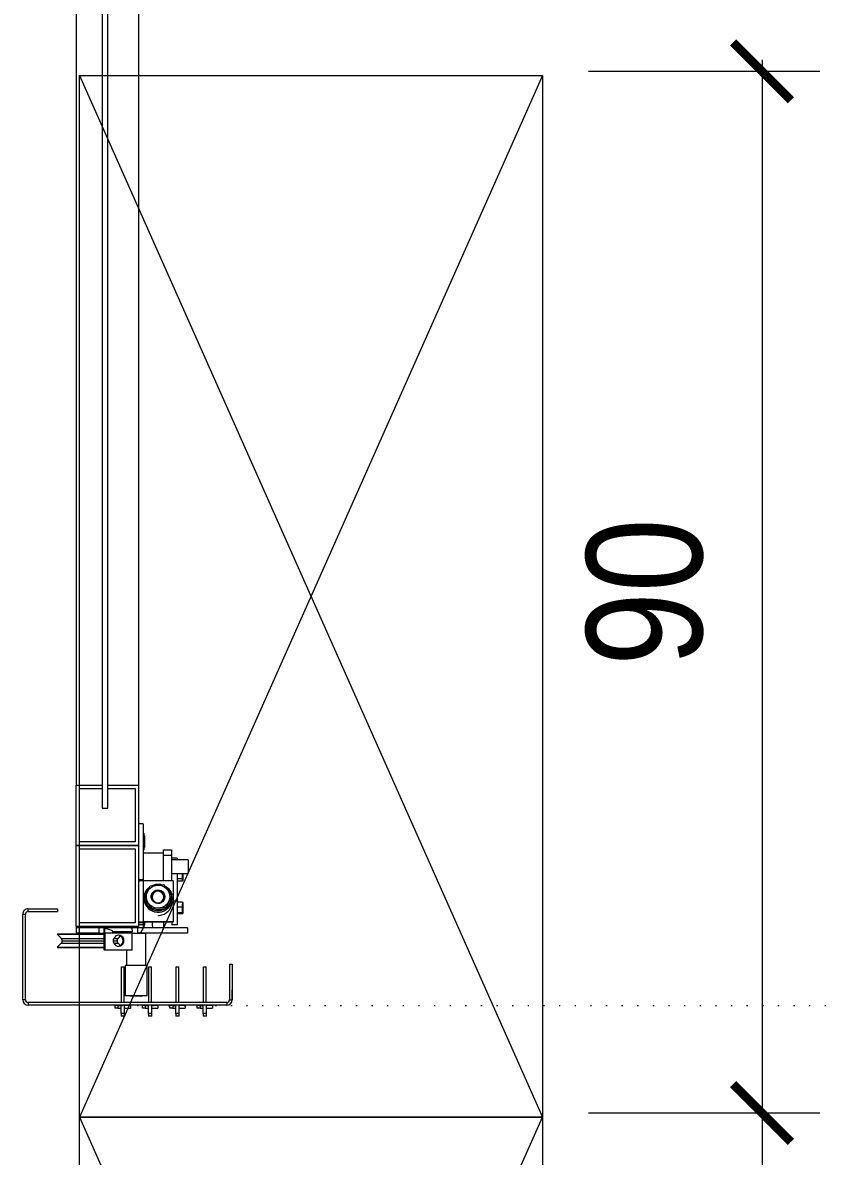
# Model space of a CAD drawing. Extents: x -9058 to 11890, y 0 to 7444.
# Drawn here: x 1787.2 to 1856.7, y 3064.5 to 3162.4 of the extents above; entities that cross this region are included whole.
import ezdxf

# ---------------------------------------------------------------- set-up
doc = ezdxf.new("R2010")
doc.units = 0
doc.header["$LTSCALE"] = 10
doc.header["$MEASUREMENT"] = 0
doc.linetypes.add('DOT2', pattern=[0.125, 0, -0.125])
doc.layers.get('0').update_dxf_attribs({"color": 9, "lineweight": 9})
for name, color, linetype, lineweight in [('05', 9, 'Continuous', 9), ('06D', 9, 'Continuous', 9), ('10', 9, 'Continuous', 9), ('15', 9, 'Continuous', 9), ('20', 9, 'DOT2', 9)]:
    doc.layers.add(name, color=color, linetype=linetype, lineweight=lineweight)
doc.styles.add('MuuM_TEXT-STANDART', font='ARIALN.TTF')
doc.dimstyles.new('MuuM_DIM50', dxfattribs={"dimscale": 5, "dimtxt": 2, "dimasz": 1, "dimexe": 1, "dimexo": 1, "dimgap": 1, "dimtad": 1, "dimdec": 1, "dimrnd": 1, "dimdsep": 46, "dimtxsty": 'MuuM_TEXT-STANDART', "dimblk": 'ARCHTICK', "dimcen": 0, "dimdle": 0.2, "dimclrd": 256, "dimclre": 256, "dimclrt": 256, "dimadec": 0, "dimazin": 0, "dimtfac": 5, "dimtdec": 1, "dimtix": 1, "dimtmove": 2, "dimatfit": 3, "dimldrblk": 'DOT', "dimfxl": 5, "dimfxlon": 1, "dimtolj": 1, "dimlwd": -1, "dimlwe": -1, "dimarcsym": 0})

# ---------------------------------------------------------------- blocks, each defined once
blk = doc.blocks.new('p-seksiyonel kapı profil')
for p, q in [((-11.785, 6.84), (-11.785, 7.077)), ((-11.251, 7.077), (-11.785, 7.077)), ((-11.281, 7.762), (-11.281, 7.077)), ((-11.281, 7.762), (-11.251, 7.762)), ((-11.251, 7.762), (-10.985, 7.762)), ((-11.251, 7.526), (-11.251, 7.762)), ((-11.251, 7.526), (-10.985, 7.526)), ((-11.251, 6.817), (-11.251, 7.526)), ((-10.985, 7.526), (-10.985, 7.762)), ((-10.985, 7.526), (-10.985, 6.84)), ((-10.714, 7.077), (-10.985, 7.077)), ((-10.714, 6.84), (-10.714, 7.077)), ((-10.714, 7.077), (-10.481, 7.077)), ((-10.481, 7.077), (-10.481, 6.84)), ((-9.423, 6.84), (-9.423, 7.077)), ((-8.889, 7.077), (-9.423, 7.077)), ((-8.918, 7.762), (-8.918, 7.077)), ((-8.918, 7.762), (-8.889, 7.762)), ((-8.889, 7.762), (-8.623, 7.762)), ((-8.889, 7.526), (-8.889, 7.762)), ((-8.889, 7.526), (-8.623, 7.526)), ((-8.889, 6.817), (-8.889, 7.526)), ((-8.623, 7.526), (-8.623, 7.762)), ((-8.623, 7.526), (-8.623, 6.84)), ((-8.352, 7.077), (-8.623, 7.077)), ((-8.352, 6.84), (-8.352, 7.077)), ((-8.352, 7.077), (-8.118, 7.077)), ((-8.118, 7.077), (-8.118, 6.84)), ((-7.06, 6.84), (-7.06, 7.077)), ((-6.526, 7.077), (-7.06, 7.077)), ((-6.556, 7.762), (-6.556, 7.077)), ((-6.556, 7.762), (-6.526, 7.762)), ((-6.526, 7.762), (-6.26, 7.762)), ((-6.526, 7.526), (-6.526, 7.762)), ((-6.526, 7.526), (-6.26, 7.526)), ((-6.526, 6.817), (-6.526, 7.526)), ((-6.26, 7.526), (-6.26, 7.762)), ((-6.26, 7.526), (-6.26, 6.84)), ((-5.989, 7.077), (-6.26, 7.077)), ((-5.989, 6.84), (-5.989, 7.077)), ((-5.989, 7.077), (-5.756, 7.077)), ((-5.756, 7.077), (-5.756, 6.84)), ((-4.698, 6.84), (-4.698, 7.077)), ((-4.164, 7.077), (-4.698, 7.077)), ((-4.193, 7.762), (-4.193, 7.077)), ((-4.193, 7.762), (-4.164, 7.762)), ((-4.164, 7.762), (-3.898, 7.762)), ((-4.164, 7.526), (-4.164, 7.762)), ((-4.164, 7.526), (-3.898, 7.526)), ((-4.164, 6.817), (-4.164, 7.526)), ((-3.898, 7.526), (-3.898, 7.762)), ((-3.898, 7.526), (-3.898, 6.84)), ((-3.627, 7.077), (-3.898, 7.077)), ((-3.627, 6.84), (-3.627, 7.077)), ((-3.627, 7.077), (-3.393, 7.077)), ((-3.393, 7.077), (-3.393, 6.84)), ((-13.501, 6.344), (-13.501, 5.666)), ((-13.501, 6.344), (-13.495, 6.344)), ((-13.259, 6.344), (-13.495, 6.344)), ((-13.495, 3.273), (-13.495, 6.344)), ((-13.259, 3.273), (-13.259, 6.344)), ((-13.023, 6.817), (-13.028, 6.817)), ((-13.023, 6.581), (-13.023, 6.817)), ((-13.023, 6.817), (4.132, 6.817)), ((-13.023, 6.581), (4.132, 6.581)), ((-11.785, 6.84), (-11.281, 6.84)), ((-11.251, 6.581), (-11.251, 3.509)), ((-11.015, 6.581), (-11.015, 3.509)), ((-10.714, 6.84), (-10.985, 6.84)), ((-10.714, 6.84), (-10.481, 6.84)), ((-9.423, 6.84), (-8.918, 6.84)), ((-8.889, 6.581), (-8.889, 3.509)), ((-8.652, 6.581), (-8.652, 3.509)), ((-8.352, 6.84), (-8.623, 6.84)), ((-8.352, 6.84), (-8.118, 6.84)), ((-7.06, 6.84), (-6.556, 6.84)), ((-6.526, 6.581), (-6.526, 3.509)), ((-6.29, 6.581), (-6.29, 3.509)), ((-5.989, 6.84), (-6.26, 6.84)), ((-6.144, 5.99), (-6.144, 3.391)), ((-6.144, 5.99), (-4.254, 5.99)), ((-5.989, 6.84), (-5.756, 6.84)), ((-5.672, 6.037), (-5.719, 5.99)), ((-5.672, 6.037), (-5.527, 6.037)), ((-5.527, 6.037), (-4.727, 6.037)), ((-4.68, 5.99), (-4.727, 6.037)), ((-4.698, 6.84), (-4.193, 6.84)), ((-4.254, 3.391), (-4.254, 5.99)), ((-4.164, 6.581), (-4.164, 3.509)), ((-3.927, 6.581), (-3.927, 3.509)), ((-3.627, 6.84), (-3.898, 6.84)), ((-3.627, 6.84), (-3.393, 6.84)), ((4.132, 6.581), (4.132, 6.817)), ((4.369, 6.344), (4.605, 6.344)), ((4.369, 6.344), (4.369, -1.039)), ((4.605, 6.344), (4.605, -1.039)), ((-13.501, 5.666), (-13.501, 5.489)), ((-13.495, 5.666), (-13.501, 5.666)), ((-13.495, 5.489), (-13.501, 5.489)), ((-13.259, 3.273), (-13.495, 3.273)), ((-11.015, 3.509), (-11.251, 3.509)), ((-8.652, 3.509), (-8.889, 3.509)), ((-6.29, 3.509), (-6.526, 3.509)), ((-6.144, 3.391), (-4.254, 3.391)), ((-6.026, 3.391), (-6.026, 0.603)), ((-4.373, 2.067), (-4.373, 3.391)), ((-3.927, 3.509), (-4.164, 3.509)), ((-4.845, 2.067), (-4.845, 0.591)), ((-4.845, 2.067), (-2.518, 2.067)), ((-2.518, 2.067), (-2.518, 0.591)), ((-2.518, 2.067), (-2.436, 2.067)), ((-2.436, 2.067), (-2.436, 0.591)), ((-4.126, 1.38), (-4.147, 1.24)), ((-4.147, 1.24), (-4.126, 1.101)), ((-4.066, 1.506), (-4.126, 1.38)), ((-4.126, 1.101), (-4.066, 0.974)), ((-3.972, 1.61), (-4.066, 1.506)), ((-4.044, 1.38), (-4.065, 1.24)), ((-4.065, 1.24), (-4.044, 1.101)), ((-3.984, 1.506), (-4.044, 1.38)), ((-4.044, 1.101), (-3.984, 0.974)), ((-3.89, 1.61), (-3.984, 1.506)), ((-3.852, 1.68), (-3.972, 1.61)), ((-3.77, 1.68), (-3.89, 1.61)), ((-3.717, 1.711), (-3.852, 1.68)), ((-3.835, 1.648), (-3.632, 1.445)), ((-3.63, 1.036), (-3.834, 0.832)), ((-3.641, 1.711), (-3.77, 1.68)), ((-3.578, 1.701), (-3.717, 1.711)), ((-3.262, 1.445), (-3.632, 1.445)), ((-3.262, 1.036), (-3.63, 1.036)), ((-3.449, 1.65), (-3.578, 1.701)), ((-3.216, 1.24), (-3.546, 1.24)), ((-3.341, 1.562), (-3.449, 1.65)), ((-3.263, 1.445), (-3.341, 1.562)), ((-3.341, 0.919), (-3.263, 1.035)), ((-3.222, 1.311), (-3.263, 1.445)), ((-3.263, 1.035), (-3.222, 1.17)), ((-3.222, 1.17), (-3.222, 1.311)), ((1.609, 1.831), (-2.436, 1.831)), ((1.622, 1.801), (-2.436, 1.801)), ((1.266, 1.445), (-2.436, 1.445)), ((1.179, 1.24), (-2.436, 1.24)), ((1.264, 1.036), (-2.436, 1.036)), ((1.619, 0.68), (1.264, 1.036)), ((1.266, 1.445), (1.622, 1.801)), ((-9.629, 0.118), (-9.629, 0.591)), ((-9.629, 0.591), (-5.318, 0.591)), ((-9.629, 0.118), (-5.849, 0.118)), ((-6.026, 0.603), (-5.773, 0.603)), ((-5.849, -0.355), (-5.849, 0.124)), ((-5.82, 0.154), (-5.82, -0.355)), ((-5.79, 0.603), (-5.79, 0.591)), ((-5.79, 0.118), (-5.79, 0.154)), ((-5.79, 0.118), (-5.318, 0.118)), ((-5.79, -0.132), (-5.79, 0.118)), ((-5.773, 0.603), (-4.845, 0.603)), ((-5.058, 0), (-5.412, 0)), ((-5.318, 0.118), (-5.318, 0.591)), ((-4.845, 0.591), (-5.318, 0.591)), ((-5.318, 0.118), (-5.318, 0)), ((-5.318, 0.118), (-0.238, 0.118)), ((-4.893, 0), (-5.058, 0)), ((-4.834, 0), (-4.893, 0)), ((-4.845, 0.591), (-3.188, 0.591)), ((-4.845, 0.591), (-4.845, 0.472)), ((-4.845, 0.472), (-3.188, 0.472)), ((-4.844, 0.403), (-4.845, 0.472)), ((-4.84, 0.337), (-4.844, 0.403)), ((-4.835, 0.276), (-4.84, 0.337)), ((-4.827, 0.222), (-4.835, 0.276)), ((-4.811, 0), (-4.834, 0)), ((-4.818, 0.178), (-4.827, 0.222)), ((-4.807, 0.145), (-4.818, 0.178)), ((-4.549, 0), (-4.811, 0)), ((-4.796, 0.125), (-4.807, 0.145)), ((-4.784, 0.118), (-4.796, 0.125)), ((-4.525, 0), (-4.549, 0)), ((-4.466, 0), (-4.525, 0)), ((-3.357, 0), (-4.466, 0)), ((-4.066, 0.974), (-3.972, 0.871)), ((-3.984, 0.974), (-3.89, 0.871)), ((-3.972, 0.871), (-3.852, 0.8)), ((-3.89, 0.871), (-3.77, 0.8)), ((-3.852, 0.8), (-3.717, 0.769)), ((-3.77, 0.8), (-3.641, 0.77)), ((-3.717, 0.769), (-3.578, 0.78)), ((-3.578, 0.78), (-3.449, 0.831)), ((-3.449, 0.831), (-3.341, 0.919)), ((-3.228, 0), (-3.357, 0)), ((-3.126, 0), (-3.228, 0)), ((-3.188, 0.591), (-2.518, 0.591)), ((-3.188, 0.591), (-3.188, 0.472)), ((-3.188, 0.472), (-3.159, 0.413)), ((-3.159, 0.413), (-3.072, 0.355)), ((-2.707, 0), (-3.126, 0)), ((-3.072, 0.355), (-2.93, 0.3)), ((-2.93, 0.3), (-2.737, 0.25)), ((-2.737, 0.25), (-2.498, 0.207)), ((-2.288, 0), (-2.707, 0)), ((-2.518, 0.591), (-2.498, 0.591)), ((-2.436, 0.591), (-2.498, 0.591)), ((-2.498, 0.591), (-2.498, 0.207)), ((-2.498, 0.207), (-2.487, 0.169)), ((-2.487, 0.169), (-2.475, 0.141)), ((-2.475, 0.141), (-2.463, 0.124)), ((-2.463, 0.124), (-2.45, 0.118)), ((1.619, 0.68), (-2.436, 0.68)), ((1.607, 0.65), (-2.436, 0.65)), ((-2.436, 0.591), (-2.436, 0.118)), ((-2.015, 0.591), (-2.436, 0.591)), ((-2.186, 0), (-2.288, 0)), ((-2.057, 0), (-2.186, 0)), ((-1.644, 0), (-2.057, 0)), ((-2.015, 0.591), (-2.015, 0.118)), ((-2.015, 0.591), (-0.002, 0.591)), ((-1.685, 0.65), (-1.744, 0.591)), ((-1.526, 0), (-1.644, 0)), ((-0.948, 0), (-1.526, 0)), ((-0.889, 0), (-0.948, 0)), ((-0.865, 0), (-0.889, 0)), ((-0.603, 0), (-0.865, 0)), ((-0.622, 0.591), (-0.681, 0.65)), ((-0.58, 0), (-0.603, 0)), ((-0.519, 0), (-0.58, 0)), ((-0.356, 0), (-0.519, 0)), ((-0.002, 0), (-0.356, 0)), ((-0.238, 0.118), (-0.238, 0)), ((-0.238, 0.118), (-0.002, 0.118)), ((-0.002, 0.118), (-0.002, 0.591)), ((0, 0), (-0.002, 0)), ((-8.743, -0.144), (-8.271, -0.144)), ((-8.743, -2.184), (-8.743, -0.144)), ((-8.389, -0.355), (-5.79, -0.355)), ((-8.389, -0.355), (-8.389, -0.397)), ((-8.389, -3.927), (-8.389, -0.397)), ((-8.389, -0.397), (-5.79, -0.397)), ((-8.271, -0.355), (-8.271, -0.144)), ((-7.592, -0.105), (-7.592, -0.355)), ((-7.207, -0.946), (-7.418, -0.985)), ((-7.131, -0.945), (-7.207, -0.946)), ((-7.089, -0.963), (-7.089, -0.941)), ((-6.587, -0.355), (-6.587, -0.105)), ((-5.92, -0.355), (-5.92, -0.092)), ((-5.849, -0.074), (-5.902, -0.074)), ((-5.902, -0.074), (-5.902, -0.355)), ((-5.79, -0.292), (-5.79, -0.132)), ((-5.79, -0.132), (-5.412, -0.132)), ((-5.79, -0.132), (-5.79, -0.159)), ((-5.79, -0.308), (-5.412, -0.308)), ((-5.79, -0.316), (-5.79, -0.355)), ((-5.79, -0.355), (-5.79, -0.397)), ((-5.79, -0.355), (-5.412, -0.355)), ((-5.698, -0.396), (-5.79, -0.397)), ((-5.79, -3.927), (-5.79, -0.397)), ((-5.609, -0.393), (-5.698, -0.396)), ((-5.528, -0.39), (-5.609, -0.393)), ((-5.456, -0.384), (-5.528, -0.39)), ((-5.412, -0.38), (-5.456, -0.384)), ((-9.186, -1.114), (-9.216, -1.105)), ((-9.216, -1.183), (-9.216, -1.105)), ((-9.216, -1.183), (-9.186, -1.115)), ((-9.216, -1.205), (-9.216, -1.183)), ((-9.186, -1.41), (-9.216, -1.205)), ((-9.216, -1.647), (-9.216, -1.205)), ((-9.216, -1.647), (-9.186, -1.416)), ((-9.216, -1.68), (-9.216, -1.647)), ((-9.186, -1.877), (-9.216, -1.68)), ((-9.216, -2.045), (-9.216, -1.68)), ((-9.216, -2.045), (-9.186, -1.882)), ((-9.186, -1.07), (-9.186, -1.115)), ((-9.186, -1.07), (-8.743, -1.07)), ((-9.186, -1.115), (-9.186, -1.114)), ((-9.186, -1.115), (-9.186, -1.16)), ((-9.186, -1.16), (-9.186, -1.416)), ((-9.186, -1.16), (-8.743, -1.16)), ((-9.186, -1.416), (-9.186, -1.41)), ((-9.186, -1.416), (-9.186, -1.671)), ((-9.186, -1.671), (-8.743, -1.671)), ((-9.186, -1.671), (-9.186, -1.882)), ((-9.186, -1.882), (-9.186, -1.877)), ((-9.186, -2.092), (-9.186, -1.882)), ((-8.277, -1.858), (-8.311, -2.068)), ((-8.205, -1.657), (-8.277, -1.858)), ((-8.205, -1.94), (-8.277, -2.141)), ((-8.1, -1.471), (-8.205, -1.657)), ((-8.1, -1.755), (-8.205, -1.94)), ((-8.127, -2.026), (-8.023, -1.833)), ((-8.127, -2.057), (-8.023, -1.864)), ((-7.965, -1.307), (-8.1, -1.471)), ((-7.965, -1.59), (-8.1, -1.755)), ((-8.023, -1.833), (-7.884, -1.663)), ((-8.023, -1.864), (-7.884, -1.694)), ((-7.879, -1.801), (-8.002, -2.067)), ((-7.985, -2.112), (-7.873, -1.865)), ((-7.802, -1.168), (-7.965, -1.307)), ((-7.802, -1.451), (-7.965, -1.59)), ((-7.94, -2.034), (-7.863, -1.928)), ((-7.884, -1.663), (-7.782, -1.573)), ((-7.884, -1.694), (-7.813, -1.629)), ((-7.761, -1.55), (-7.879, -1.801)), ((-7.873, -1.865), (-7.761, -1.616)), ((-7.863, -1.928), (-7.773, -1.833)), ((-7.618, -1.06), (-7.802, -1.168)), ((-7.618, -1.343), (-7.802, -1.451)), ((-7.773, -1.833), (-7.671, -1.75)), ((-7.493, -1.519), (-7.761, -1.55)), ((-7.761, -1.616), (-7.761, -1.55)), ((-7.761, -1.616), (-7.478, -1.595)), ((-7.737, -1.539), (-7.714, -1.524)), ((-7.714, -1.524), (-7.52, -1.42)), ((-7.672, -1.528), (-7.52, -1.451)), ((-7.671, -1.75), (-7.559, -1.682)), ((-7.418, -0.985), (-7.618, -1.06)), ((-7.418, -1.268), (-7.618, -1.343)), ((-7.559, -1.682), (-7.439, -1.628)), ((-7.52, -1.42), (-7.31, -1.356)), ((-7.52, -1.451), (-7.31, -1.387)), ((-7.225, -1.491), (-7.493, -1.519)), ((-7.478, -1.595), (-7.184, -1.57)), ((-7.439, -1.628), (-7.313, -1.591)), ((-7.207, -1.229), (-7.418, -1.268)), ((-7.313, -1.591), (-7.184, -1.57)), ((-7.31, -1.356), (-7.091, -1.335)), ((-7.31, -1.387), (-7.091, -1.365)), ((-7.184, -1.488), (-7.225, -1.491)), ((-6.994, -1.227), (-7.207, -1.229)), ((-6.889, -1.462), (-7.184, -1.488)), ((-7.184, -1.57), (-7.143, -1.566)), ((-7.184, -1.57), (-7.052, -1.566)), ((-7.143, -1.566), (-6.874, -1.539)), ((-7.091, -1.335), (-6.872, -1.356)), ((-7.091, -1.365), (-6.872, -1.387)), ((-7.052, -1.566), (-6.922, -1.58)), ((-6.783, -1.263), (-6.994, -1.227)), ((-6.922, -1.58), (-6.794, -1.61)), ((-6.607, -1.441), (-6.889, -1.462)), ((-6.874, -1.539), (-6.607, -1.508)), ((-6.872, -1.356), (-6.661, -1.419)), ((-6.872, -1.387), (-6.713, -1.43)), ((-6.794, -1.61), (-6.671, -1.656)), ((-6.581, -1.334), (-6.783, -1.263)), ((-6.671, -1.656), (-6.556, -1.719)), ((-6.661, -1.419), (-6.642, -1.427)), ((-6.607, -1.508), (-6.607, -1.441)), ((-6.522, -1.557), (-6.607, -1.441)), ((-6.607, -1.508), (-6.522, -1.63)), ((-6.584, -1.455), (-6.467, -1.522)), ((-6.395, -1.439), (-6.581, -1.334)), ((-6.556, -1.719), (-6.449, -1.795)), ((-6.555, -1.501), (-6.467, -1.553)), ((-6.271, -1.904), (-6.522, -1.557)), ((-6.522, -1.63), (-6.271, -1.987)), ((-6.467, -1.522), (-6.297, -1.661)), ((-6.467, -1.553), (-6.297, -1.692)), ((-6.449, -1.795), (-6.354, -1.885)), ((-6.23, -1.574), (-6.395, -1.439)), ((-6.354, -1.885), (-6.271, -1.987)), ((-6.297, -1.661), (-6.157, -1.83)), ((-6.297, -1.692), (-6.157, -1.861)), ((-6.18, -2.033), (-6.271, -1.904)), ((-6.091, -1.736), (-6.23, -1.574)), ((-6.157, -1.83), (-6.053, -2.023)), ((-6.157, -1.861), (-6.053, -2.054)), ((-5.983, -1.92), (-6.091, -1.736)), ((-5.908, -2.12), (-5.983, -1.92)), ((1.593, -1.511), (1.593, -1.275)), ((4.132, -1.275), (1.593, -1.275)), ((4.132, -1.511), (1.593, -1.511)), ((4.132, -1.275), (4.132, -1.511)), ((4.369, -1.039), (4.605, -1.039)), ((-9.216, -2.057), (-9.216, -2.045)), ((-9.195, -2.051), (-9.216, -2.057)), ((-9.186, -2.092), (-8.743, -2.092)), ((-8.743, -4.56), (-8.743, -2.184)), ((-8.743, -2.184), (-8.389, -2.184)), ((-8.311, -2.068), (-8.31, -2.162)), ((-8.277, -2.141), (-8.311, -2.351)), ((-8.311, -2.351), (-8.309, -2.564)), ((-8.309, -2.564), (-8.289, -2.673)), ((-8.284, -2.718), (-8.285, -2.714)), ((-8.22, -2.915), (-8.284, -2.718)), ((-8.132, -2.351), (-8.244, -2.6)), ((-8.244, -2.666), (-8.125, -2.415)), ((-8.244, -2.666), (-8.244, -2.6)), ((-8.159, -2.789), (-8.244, -2.666)), ((-8, -3.26), (-8.22, -2.915)), ((-8.212, -2.453), (-8.19, -2.236)), ((-8.212, -2.483), (-8.19, -2.267)), ((-8.212, -2.453), (-8.212, -2.483)), ((-8.19, -2.236), (-8.127, -2.026)), ((-8.19, -2.267), (-8.127, -2.057)), ((-8.126, -2.913), (-8.174, -2.771)), ((-7.908, -3.145), (-8.159, -2.789)), ((-8.019, -2.104), (-8.132, -2.351)), ((-8.022, -3.106), (-8.126, -2.913)), ((-8.125, -2.415), (-8.002, -2.149)), ((-8.093, -2.529), (-8.079, -2.399)), ((-8.089, -2.66), (-8.093, -2.529)), ((-8.068, -2.789), (-8.089, -2.66)), ((-8.079, -2.399), (-8.049, -2.271)), ((-8.031, -2.914), (-8.068, -2.789)), ((-8.049, -2.271), (-8.002, -2.149)), ((-7.977, -3.034), (-8.031, -2.914)), ((-8.002, -2.067), (-8.019, -2.104)), ((-8.002, -2.149), (-7.94, -2.034)), ((-8.002, -2.149), (-7.985, -2.112)), ((-7.68, -2.568), (-7.659, -2.409)), ((-7.658, -2.726), (-7.68, -2.568)), ((-7.669, -2.599), (-7.679, -2.525)), ((-7.658, -2.644), (-7.679, -2.525)), ((-7.669, -2.532), (-7.675, -2.491)), ((-7.616, -2.683), (-7.669, -2.532)), ((-7.616, -2.75), (-7.669, -2.599)), ((-7.659, -2.409), (-7.595, -2.262)), ((-7.593, -2.791), (-7.658, -2.644)), ((-7.593, -2.873), (-7.658, -2.726)), ((-7.622, -2.672), (-7.55, -2.732)), ((-7.524, -2.815), (-7.616, -2.683)), ((-7.524, -2.882), (-7.616, -2.75)), ((-7.595, -2.262), (-7.494, -2.137)), ((-7.491, -2.915), (-7.593, -2.791)), ((-7.491, -2.997), (-7.593, -2.873)), ((-7.592, -2.256), (-7.592, -2.534)), ((-7.592, -2.534), (-7.592, -2.699)), ((-7.542, -2.317), (-7.586, -2.459)), ((-7.586, -2.459), (-7.586, -2.608)), ((-7.586, -2.608), (-7.542, -2.751)), ((-7.571, -2.758), (-7.531, -2.787)), ((-7.457, -2.193), (-7.542, -2.317)), ((-7.542, -2.751), (-7.457, -2.874)), ((-7.531, -2.787), (-7.516, -2.798)), ((-7.446, -2.885), (-7.524, -2.815)), ((-7.4, -2.984), (-7.524, -2.882)), ((-7.494, -2.137), (-7.363, -2.044)), ((-7.36, -3.007), (-7.491, -2.915)), ((-7.34, -2.1), (-7.457, -2.193)), ((-7.457, -2.874), (-7.34, -2.967)), ((-7.363, -2.044), (-7.211, -1.99)), ((-7.201, -2.046), (-7.34, -2.1)), ((-7.211, -1.99), (-7.051, -1.979)), ((-7.052, -2.035), (-7.201, -2.046)), ((-6.906, -2.068), (-7.052, -2.035)), ((-7.051, -1.979), (-6.893, -2.011)), ((-6.776, -2.143), (-6.906, -2.068)), ((-6.906, -2.999), (-6.776, -2.925)), ((-6.893, -2.011), (-6.75, -2.084)), ((-6.661, -2.888), (-6.786, -2.988)), ((-6.675, -2.252), (-6.776, -2.143)), ((-6.776, -2.925), (-6.675, -2.815)), ((-6.75, -2.084), (-6.632, -2.193)), ((-6.63, -2.853), (-6.747, -2.963)), ((-6.63, -2.936), (-6.747, -3.045)), ((-6.661, -2.821), (-6.733, -2.885)), ((-6.61, -2.386), (-6.675, -2.252)), ((-6.675, -2.815), (-6.61, -2.681)), ((-6.663, -2.798), (-6.608, -2.758)), ((-6.567, -2.691), (-6.661, -2.821)), ((-6.567, -2.758), (-6.661, -2.888)), ((-6.632, -2.193), (-6.548, -2.33)), ((-6.547, -2.716), (-6.63, -2.853)), ((-6.547, -2.799), (-6.63, -2.936)), ((-6.629, -2.732), (-6.557, -2.672)), ((-6.587, -2.534), (-6.61, -2.386)), ((-6.61, -2.681), (-6.587, -2.534)), ((-6.587, -2.534), (-6.587, -2.256)), ((-6.587, -2.699), (-6.587, -2.534)), ((-6.512, -2.54), (-6.567, -2.691)), ((-6.512, -2.607), (-6.567, -2.758)), ((-6.548, -2.33), (-6.505, -2.484)), ((-6.504, -2.562), (-6.547, -2.716)), ((-6.504, -2.644), (-6.547, -2.799)), ((-6.504, -2.491), (-6.512, -2.54)), ((-6.5, -2.525), (-6.512, -2.607)), ((-6.505, -2.484), (-6.504, -2.644)), ((-6.5, -2.525), (-6.504, -2.562)), ((-6.271, -1.987), (-6.18, -2.114)), ((-6.271, -1.987), (-6.202, -2.098)), ((-6.202, -2.098), (-6.148, -2.217)), ((-5.935, -2.383), (-6.18, -2.033)), ((-6.18, -2.114), (-5.935, -2.45)), ((-6.053, -2.712), (-6.177, -2.982)), ((-6.13, -2.86), (-6.177, -2.982)), ((-6.052, -2.91), (-6.156, -3.103)), ((-6.148, -2.217), (-6.111, -2.343)), ((-6.1, -2.733), (-6.13, -2.86)), ((-6.111, -2.343), (-6.09, -2.472)), ((-6.086, -2.603), (-6.1, -2.733)), ((-6.09, -2.472), (-6.086, -2.603)), ((-6.053, -2.023), (-5.989, -2.233)), ((-6.053, -2.054), (-5.989, -2.264)), ((-5.935, -2.45), (-6.053, -2.712)), ((-5.989, -2.7), (-6.052, -2.91)), ((-5.989, -2.233), (-5.979, -2.293)), ((-5.989, -2.264), (-5.984, -2.29)), ((-5.969, -2.549), (-5.989, -2.7)), ((-5.972, -2.946), (-5.901, -2.745)), ((-5.935, -2.45), (-5.935, -2.383)), ((-5.869, -2.329), (-5.908, -2.12)), ((-5.901, -2.745), (-5.867, -2.534)), ((-5.864, -2.445), (-5.869, -2.329)), ((-5.867, -2.534), (-5.864, -2.445)), ((-9.186, -3.902), (-9.186, -4.002)), ((-9.186, -3.902), (-8.743, -3.902)), ((-7.882, -3.275), (-8.022, -3.106)), ((-7.679, -3.513), (-8, -3.26)), ((-7.908, -3.145), (-7.977, -3.034)), ((-7.825, -3.246), (-7.908, -3.145)), ((-7.817, -3.273), (-7.908, -3.145)), ((-7.766, -3.375), (-7.882, -3.275)), ((-7.73, -3.336), (-7.825, -3.246)), ((-7.572, -3.608), (-7.817, -3.273)), ((-7.623, -3.413), (-7.73, -3.336)), ((-7.629, -3.53), (-7.679, -3.513)), ((-7.508, -3.475), (-7.623, -3.413)), ((-7.305, -3.588), (-7.572, -3.608)), ((-7.385, -3.522), (-7.508, -3.475)), ((-7.36, -3.089), (-7.491, -2.997)), ((-7.291, -3.645), (-7.431, -3.598)), ((-7.253, -3.049), (-7.4, -2.984)), ((-7.257, -3.552), (-7.385, -3.522)), ((-7.208, -3.06), (-7.36, -3.007)), ((-7.208, -3.142), (-7.36, -3.089)), ((-7.34, -2.967), (-7.201, -3.021)), ((-7.036, -3.565), (-7.305, -3.588)), ((-6.883, -3.642), (-7.291, -3.645)), ((-7.127, -3.565), (-7.257, -3.552)), ((-7.094, -3.072), (-7.253, -3.049)), ((-7.088, -3.601), (-7.24, -3.591)), ((-7.047, -3.07), (-7.208, -3.06)), ((-7.047, -3.153), (-7.208, -3.142)), ((-7.201, -3.021), (-7.052, -3.032)), ((-6.995, -3.562), (-7.127, -3.565)), ((-6.934, -3.051), (-7.094, -3.072)), ((-6.869, -3.58), (-7.088, -3.601)), ((-7.052, -3.032), (-6.906, -2.999)), ((-6.89, -3.037), (-7.047, -3.07)), ((-6.89, -3.12), (-7.047, -3.153)), ((-6.995, -3.562), (-7.036, -3.565)), ((-6.701, -3.532), (-6.995, -3.562)), ((-6.866, -3.541), (-6.995, -3.562)), ((-6.786, -2.988), (-6.934, -3.051)), ((-6.747, -2.963), (-6.89, -3.037)), ((-6.747, -3.045), (-6.89, -3.12)), ((-6.512, -3.51), (-6.883, -3.642)), ((-6.725, -3.541), (-6.869, -3.58)), ((-6.74, -3.503), (-6.866, -3.541)), ((-6.62, -3.45), (-6.74, -3.503)), ((-6.418, -3.5), (-6.701, -3.532)), ((-6.508, -3.381), (-6.62, -3.45)), ((-6.406, -3.299), (-6.508, -3.381)), ((-6.306, -3.262), (-6.418, -3.5)), ((-6.316, -3.204), (-6.406, -3.299)), ((-6.182, -3.25), (-6.374, -3.405)), ((-6.239, -3.098), (-6.316, -3.204)), ((-6.194, -3.02), (-6.306, -3.262)), ((-6.156, -3.103), (-6.293, -3.271)), ((-6.177, -2.982), (-6.239, -3.098)), ((-6.177, -2.982), (-6.194, -3.02)), ((-6.166, -3.242), (-6.076, -3.132)), ((-6.076, -3.132), (-5.972, -2.946)), ((-5.528, -3.92), (-5.456, -3.915)), ((-5.456, -3.915), (-5.412, -3.91)), ((-8.271, -4.56), (-9.688, -4.56)), ((-9.688, -5.741), (-9.688, -4.56)), ((-9.186, -4), (-9.216, -3.943)), ((-9.216, -4.116), (-9.216, -3.943)), ((-9.216, -4.116), (-9.186, -4.002)), ((-9.216, -4.143), (-9.216, -4.116)), ((-9.186, -4.366), (-9.216, -4.143)), ((-9.216, -4.56), (-9.216, -4.143)), ((-9.209, -4.56), (-9.186, -4.372)), ((-9.186, -4.002), (-9.186, -4)), ((-9.186, -4.002), (-9.186, -4.102)), ((-9.186, -4.102), (-9.186, -4.372)), ((-9.186, -4.102), (-8.743, -4.102)), ((-9.186, -4.372), (-9.186, -4.366)), ((-9.186, -4.372), (-9.186, -4.56)), ((-8.389, -3.927), (-5.79, -3.927)), ((-8.271, -3.927), (-8.271, -6.141)), ((-7.562, -3.927), (-7.562, -6.141)), ((-5.79, -3.969), (-7.562, -3.969)), ((-5.79, -3.927), (-5.698, -3.926)), ((-5.79, -3.927), (-5.79, -4.008)), ((-5.79, -8.859), (-5.79, -4.008)), ((-5.79, -4.008), (-5.412, -4.008)), ((-5.698, -3.926), (-5.609, -3.924)), ((-5.609, -3.924), (-5.528, -3.92)), ((-9.688, -5.741), (-8.271, -5.741)), ((-8.743, -5.879), (-8.743, -5.741)), ((-8.743, -5.879), (-8.271, -5.879)), ((-7.562, -6.141), (-8.271, -6.141)), ((-8.271, -6.141), (-8.271, -6.627)), ((-7.562, -6.627), (-8.271, -6.627)), ((-7.562, -6.141), (-7.562, -6.627)), ((-7.562, -6.332), (-5.79, -6.332)), ((-5.92, -7.823), (-5.92, -6.825)), ((-5.849, -6.807), (-5.902, -6.807)), ((-5.902, -6.807), (-5.902, -7.841)), ((-5.849, -8.038), (-5.849, -6.609)), ((-5.82, -6.58), (-5.82, -8.068)), ((-5.902, -7.841), (-5.849, -7.841)), ((-5.79, -8.859), (-5.412, -8.859))]:
    blk.add_line(p, q)
for centre, radius, start, end in [((-13.028, 6.344), 0.473, 90, 180), ((-13.023, 6.344), 0.473, 90, 180), ((-13.023, 6.344), 0.236, 90, 180), ((-11.281, 6.811), 0.0295, 11.53696, 90), ((-10.985, 6.811), 0.0295, 90, 168.46304), ((-8.918, 6.811), 0.0295, 11.53696, 90), ((-8.623, 6.811), 0.0295, 90, 168.46304), ((-6.556, 6.811), 0.0295, 11.53696, 90), ((-6.26, 6.811), 0.0295, 90, 168.46304), ((-4.193, 6.811), 0.0295, 11.53696, 90), ((-3.898, 6.811), 0.0295, 90, 168.46304), ((4.132, 6.344), 0.473, 0, 90), ((4.132, 6.344), 0.236, 0, 90), ((-3.841, 1.236), 0.295, 0.8144, 45), ((-3.841, 1.242), 0.295, 315.62357, 359.62894), ((1.475, 1.236), 0.295, 135, 179.1856), ((1.475, 1.242), 0.295, 180.37106, 224.37643), ((-7.089, -0.105), 0.502, 153.64891, 180), ((-7.089, -0.105), 0.502, 0, 26.35109), ((-5.82, 0.124), 0.0295, 90, 180), ((-5.318, 0.118), 0.472, 90, 180), ((-5.902, -0.092), 0.0177, 90, 180), ((4.132, -1.039), 0.473, 270, 0), ((4.132, -1.039), 0.236, 270, 0), ((-5.902, -6.825), 0.0177, 90, 180), ((-5.82, -6.609), 0.0295, 90, 180), ((-5.902, -7.823), 0.0177, 180, 270), ((-5.82, -8.038), 0.0295, 180, 270)]:
    blk.add_arc(centre, radius, start, end)
blk = doc.blocks.new('p-seksiyonel-5851')
at = {"layer": '06D'}
for points in [[(-13.451, 2.705), (-297.662, 2.705)], [(-13.351, -2.705), (-297.662, -2.705)]]:
    blk.add_lwpolyline(points, dxfattribs=at)
at = {"layer": '10'}
for points in [[(-309.862, -2.705), (-309.862, 2.705), (-302.862, 2.705), (-302.862, -2.705), (-309.862, -2.705)], [(-297.662, -0.045), (-297.662, -2.705), (-302.862, -2.705), (-302.862, 2.705), (-297.662, 2.705), (-297.662, 0.455)], [(-297.962, -0.045), (-297.962, -2.405), (-302.562, -2.405), (-302.562, 2.405), (-297.962, 2.405), (-297.962, 0.455)]]:
    blk.add_lwpolyline(points, dxfattribs=at)
blk.add_lwpolyline([(-309.562, -2.405), (-309.562, 2.405), (-303.162, 2.405), (-303.162, -2.405)], close=True, dxfattribs=at)
at = {"layer": '15'}
blk.add_lwpolyline([(-210.651, 0.455), (-299.639, 0.455), (-299.639, -0.045), (-210.651, -0.045), (-210.651, 0.455)], dxfattribs=at)
at = {"layer": '20'}
blk.add_lwpolyline([(-316.703, -1.22), (-316.703, -67.688), (99.988, -67.688), (99.988, -1.22)], dxfattribs=at)
at = {"layer": '10', "rotation": 90}
blk.add_blockref('p-seksiyonel kapı profil', (-309.862, 2.707), dxfattribs=at)
blk = doc.blocks.new('zazazas')
at = {"layer": '05'}
for points in [[(1478.24, 2878.151), (1518.24, 2878.151), (1518.24, 2788.151), (1478.24, 2788.151)], [(1478.24, 2788.151), (1518.24, 2788.151), (1518.24, 2698.151), (1478.24, 2698.151)]]:
    blk.add_lwpolyline(points, close=True, dxfattribs=at)
for points in [[(1478.24, 2878.151), (1518.24, 2788.151)], [(1518.24, 2878.151), (1478.24, 2788.151)], [(1478.24, 2788.151), (1518.24, 2698.151)], [(1478.24, 2698.151), (1518.24, 2788.151)]]:
    blk.add_lwpolyline(points, dxfattribs=at)
blk = doc.blocks.new('_ArchTick')
at = {"color": 0, "linetype": 'ByBlock', "const_width": 0.15}
blk.add_lwpolyline([(-0.5, -0.5), (0.5, 0.5)], dxfattribs=at)
blk = doc.blocks.new('*D370')
at = {"transparency": 16777216}
for p, q in [((1851.017, 3159.23), (1851.017, 3067.23)), ((1836.017, 3158.23), (1856.017, 3158.23)), ((1836.017, 3068.23), (1856.017, 3068.23))]:
    blk.add_line(p, q, dxfattribs=at)
at = {"transparency": 16777216, "xscale": 5, "yscale": 5, "zscale": 5}
for p, rotation in [((1851.017, 3158.23), 90), ((1851.017, 3068.23), 270)]:
    blk.add_blockref('_ArchTick', p, dxfattribs=dict(at, rotation=rotation))
at = {"transparency": 16777216, "insert": (1840.911, 3113.23), "char_height": 10, "attachment_point": 5, "rotation": 90, "style": 'MuuM_TEXT-STANDART'}
blk.add_mtext('\\A1;90', dxfattribs=at)
blk = doc.blocks.new('_Dot')
at = {"color": 0, "linetype": 'ByBlock', "lineweight": -2}
blk.add_line((-0.5, 0), (-1, 0), dxfattribs=at)
at = {"color": 0, "linetype": 'ByBlock', "const_width": 0.5}
blk.add_lwpolyline([(-0.25, 0, 1), (0.25, 0, 1)], format="xyb", close=True, dxfattribs=at)
blk = doc.blocks.new('DOT')
at = {"color": 0, "linetype": 'ByBlock'}
blk.add_line((-0.5, 0), (-1, 0), dxfattribs=at)
at = {"color": 0, "linetype": 'ByBlock', "const_width": 0.5}
blk.add_lwpolyline([(-0.25, 0, 1), (0.25, 0, 1)], format="xyb", close=True, dxfattribs=at)
blk = doc.blocks.new('*D371')
at = {"transparency": 16777216}
for p, q in [((1851.017, 3069.23), (1851.017, 2977.23)), ((1836.017, 3068.23), (1856.017, 3068.23)), ((1836.017, 2978.23), (1856.017, 2978.23))]:
    blk.add_line(p, q, dxfattribs=at)
at = {"transparency": 16777216, "xscale": 5, "yscale": 5, "zscale": 5}
for p, rotation in [((1851.017, 3068.23), 90), ((1851.017, 2978.23), 270)]:
    blk.add_blockref('_ArchTick', p, dxfattribs=dict(at, rotation=rotation))
at = {"transparency": 16777216, "insert": (1840.911, 3023.23), "char_height": 10, "attachment_point": 5, "rotation": 90, "style": 'MuuM_TEXT-STANDART'}
blk.add_mtext('\\A1;90', dxfattribs=at)

msp = doc.modelspace()

# ---------------------------------------------------------------- block references
at = {"rotation": 89.99999999999999}
msp.add_blockref('p-seksiyonel-5851', (1794.469, 3394.213), dxfattribs=at)
msp.add_blockref('zazazas', (313.818, 279.722))

# ---------------------------------------------------------------- dimensions: what is measured, and where the dimension line sits
for base, p1, p2, picture, middle in [((1851.017, 3068.23), (1827.774, 3158.23), (1827.774, 3068.23), '*D370', (1840.911, 3113.23)), ((1851.017, 2978.23), (1827.774, 3068.23), (1827.774, 2978.23), '*D371', (1840.911, 3023.23))]:
    dim = msp.add_linear_dim(base=base, p1=p1, p2=p2, angle=90, dimstyle='MuuM_DIM50', override={"dimldrblk": 'DOT', "dimfxl": 3})
    dim.commit()
    dim.dimension.update_dxf_attribs({"geometry": picture, "text_midpoint": middle})

doc.saveas('drawing.dxf')
